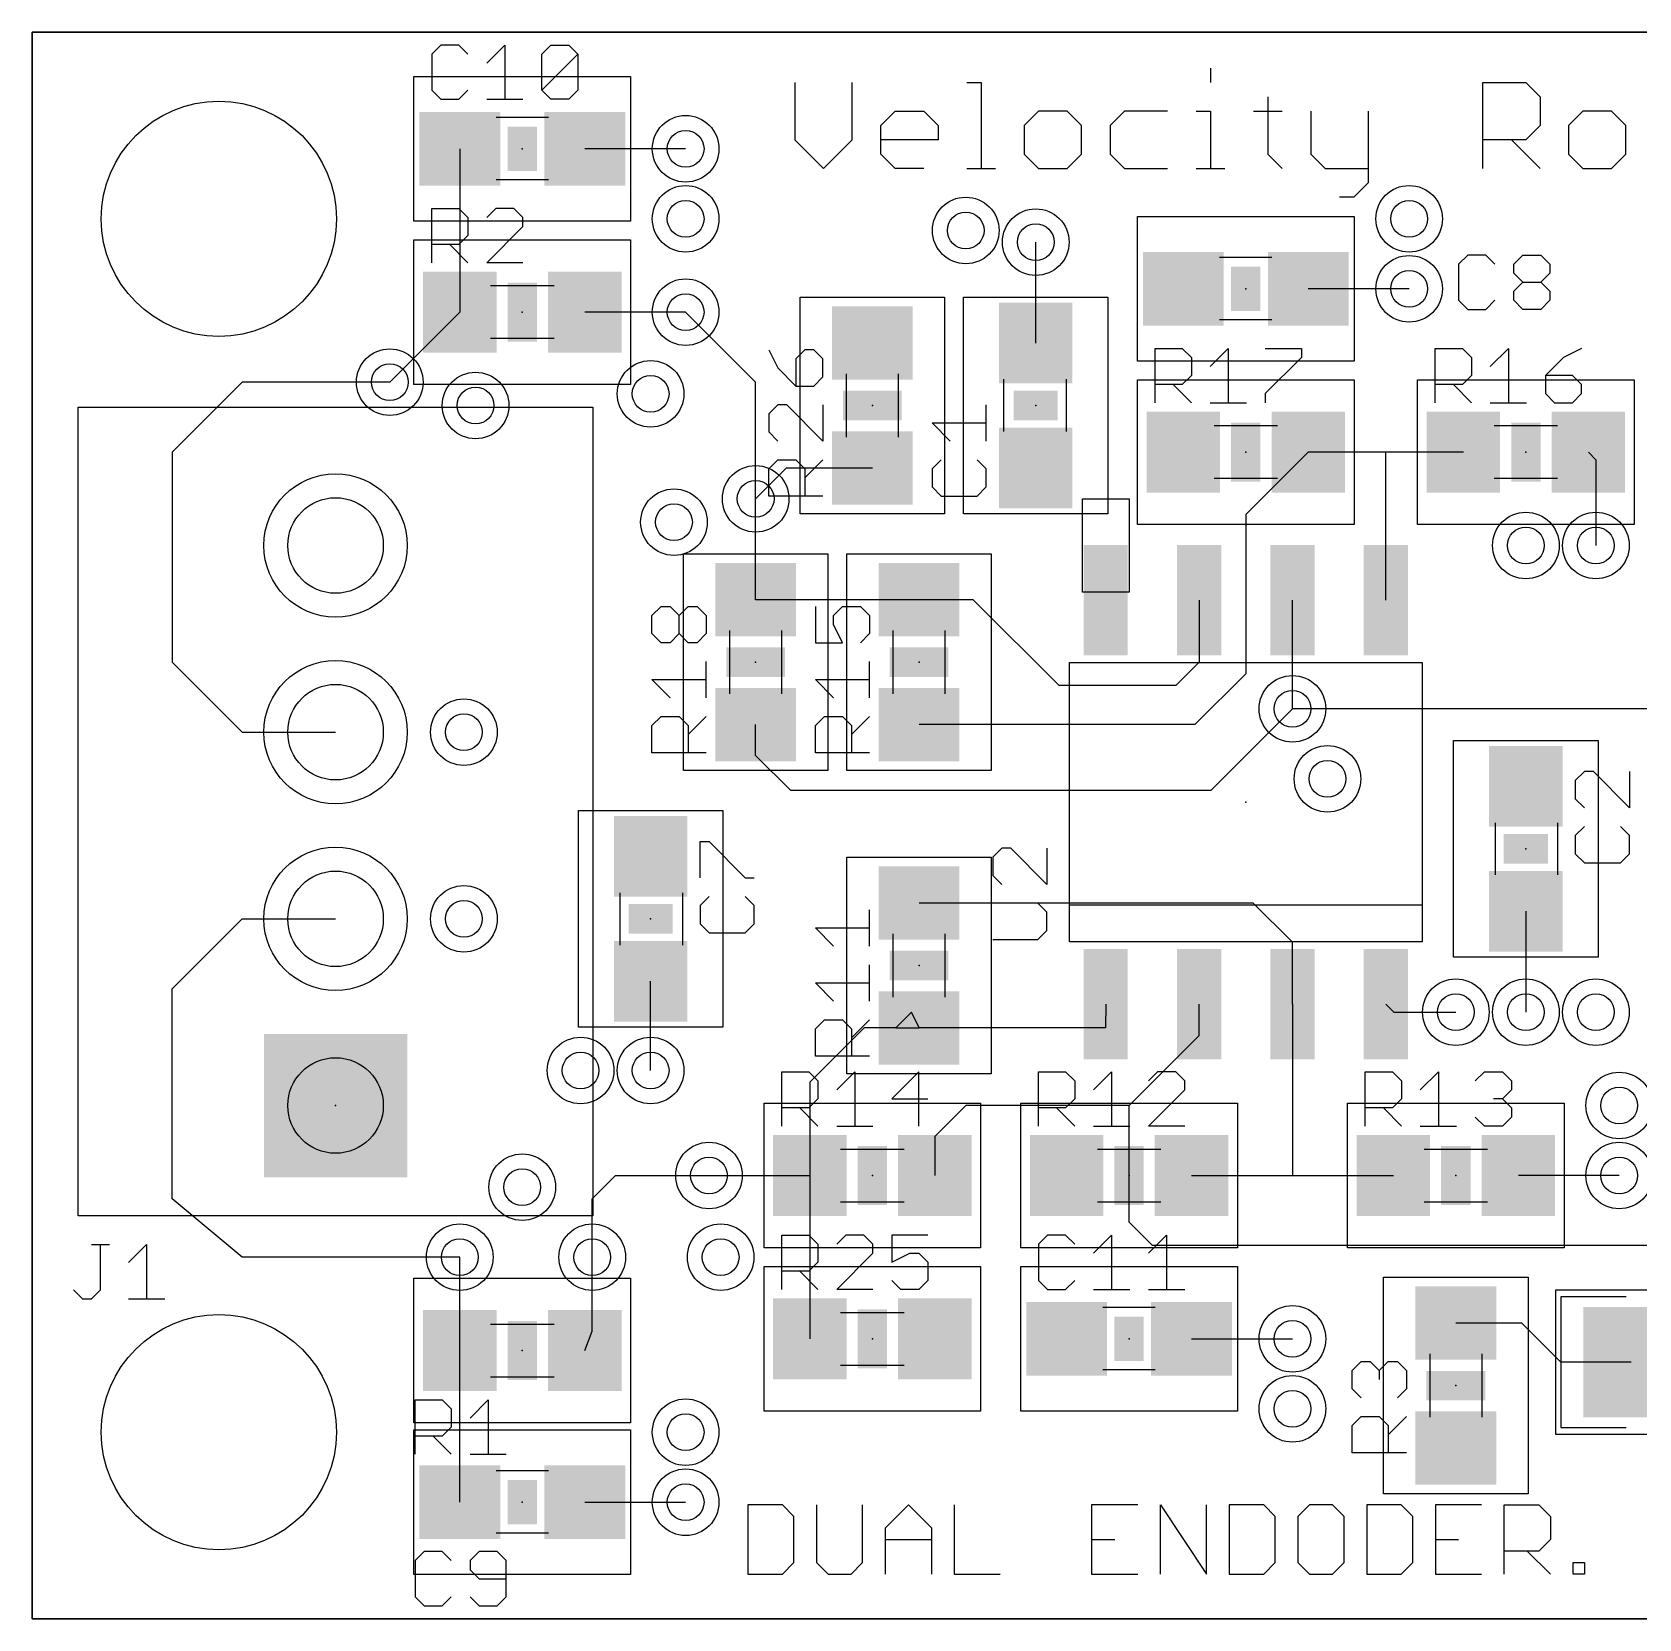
# Model space of a CAD drawing. Extents: x 0 to 1.31, y 0 to 0.85.
# Drawn here: x 0 to 0.861, y 0 to 0.85 of the extents above; entities that cross this region are included whole.
import ezdxf

# ---------------------------------------------------------------- set-up
doc = ezdxf.new("R2010")
doc.units = 0
for name, color, linetype in [('1', 22, 'CONTINUOUS'), ('16', 175, 'CONTINUOUS'), ('17', 82, 'CONTINUOUS'), ('18', 82, 'CONTINUOUS'), ('20', 7, 'CONTINUOUS'), ('21', 253, 'CONTINUOUS'), ('23', 7, 'CONTINUOUS'), ('25', 253, 'CONTINUOUS'), ('31', 253, 'CONTINUOUS'), ('35', 253, 'CONTINUOUS'), ('39', 22, 'CONTINUOUS'), ('44', 253, 'CONTINUOUS'), ('51', 253, 'CONTINUOUS')]:
    doc.layers.add(name, color=color, linetype=linetype)

# ---------------------------------------------------------------- blocks, each defined once
blk = doc.blocks.new('RECT')
blk.add_solid([(-0.5, -0.5), (0.5, -0.5), (-0.5, 0.5), (0.5, 0.5)])
blk = doc.blocks.new('SQUAREP')
blk.add_solid([(-0.5, -0.5), (0.5, -0.5), (-0.5, 0.5), (0.5, 0.5)])
blk = doc.blocks.new('ROUNDP')
blk.add_circle((0, 0), 0.5)
blk = doc.blocks.new('ROUNDV')
blk.add_circle((0, 0), 0.5)

msp = doc.modelspace()

# ---------------------------------------------------------------- linework, layer by layer
at = {"layer": '1'}
for p, q in [((0, 0.85), (1.3125, 0.85)), ((0, 0), (0, 0.85)), ((0.229035, 0.7875), (0.229035, 0.7)), ((0.35, 0.7875), (0.295965, 0.7875)), ((0.5375, 0.683465), (0.5375, 0.7375)), ((0.7375, 0.7125), (0.683465, 0.7125)), ((0.229035, 0.7), (0.191535, 0.6625)), ((0.35, 0.7), (0.295965, 0.7)), ((0.683465, 0.625), (0.65, 0.591535)), ((0.725, 0.625), (0.683465, 0.625)), ((0.766535, 0.625), (0.725, 0.625)), ((0.725, 0.545768), (0.725, 0.625)), ((0.833465, 0.625), (0.8375, 0.620965)), ((0.8375, 0.620965), (0.8375, 0.575)), ((0.3875, 0.6), (0.404035, 0.616535)), ((0.404035, 0.616535), (0.45, 0.616535)), ((0.3875, 0.545965), (0.3875, 0.6)), ((0.5625, 0.575), (0.5625, 0.6)), ((0.5625, 0.6), (0.5875, 0.6)), ((0.5875, 0.6), (0.5875, 0.55)), ((0.65, 0.591535), (0.65, 0.50625)), ((0.5625, 0.55), (0.5625, 0.575)), ((0.475, 0.545965), (0.3875, 0.545965)), ((0.504035, 0.545965), (0.475, 0.545965)), ((0.55, 0.5), (0.504035, 0.545965)), ((0.5875, 0.55), (0.5625, 0.55)), ((0.625, 0.545768), (0.625, 0.5125)), ((0.675, 0.4875), (0.675, 0.545768)), ((0.625, 0.5125), (0.6125, 0.5)), ((0.6125, 0.5), (0.55, 0.5)), ((0.65, 0.50625), (0.622785, 0.479035)), ((0.675, 0.4875), (0.63125, 0.44375)), ((0.3875, 0.4625), (0.3875, 0.479035)), ((0.622785, 0.479035), (0.475, 0.479035)), ((0.40625, 0.44375), (0.3875, 0.4625)), ((0.63125, 0.44375), (0.40625, 0.44375)), ((0.654035, 0.383465), (0.475, 0.383465)), ((0.675, 0.3625), (0.654035, 0.383465)), ((0.8, 0.379035), (0.8, 0.325)), ((0.675, 0.329232), (0.675, 0.3625)), ((0.33125, 0.29375), (0.33125, 0.341535)), ((0.575, 0.329232), (0.574803, 0.316535)), ((0.625, 0.3125), (0.625, 0.329232)), ((0.675, 0.329232), (0.675, 0.2375)), ((0.725, 0.329232), (0.729232, 0.325)), ((0.470965, 0.325), (0.4625, 0.316535)), ((0.475, 0.316535), (0.470965, 0.325)), ((0.729232, 0.325), (0.7625, 0.325)), ((0.416535, 0.2875), (0.445571, 0.316535)), ((0.4625, 0.316535), (0.445571, 0.316535)), ((0.4625, 0.316535), (0.475, 0.316535)), ((0.574803, 0.316535), (0.475, 0.316535)), ((0.5875, 0.275), (0.625, 0.3125)), ((0.416535, 0.2875), (0.416535, 0.2375)), ((0.5, 0.275), (0.483465, 0.258465)), ((0.5875, 0.275), (0.5, 0.275)), ((0.5875, 0.2125), (0.5875, 0.275)), ((0.483465, 0.258465), (0.483465, 0.2375)), ((0.3625, 0.2375), (0.416535, 0.2375)), ((0.416535, 0.2375), (0.416535, 0.15)), ((0.620965, 0.2375), (0.675, 0.2375)), ((0.675, 0.2375), (0.729035, 0.2375)), ((0.85, 0.2375), (0.795965, 0.2375)), ((0.6, 0.2), (0.5875, 0.2125)), ((1.004035, 0.2), (0.6, 0.2)), ((0.229035, 0.14375), (0.229035, 0.19375)), ((0.3, 0.154035), (0.3, 0.19375)), ((0.797785, 0.158465), (0.7625, 0.158465)), ((0.81875, 0.1375), (0.797785, 0.158465)), ((0.295965, 0.14375), (0.3, 0.154035)), ((0.620965, 0.15), (0.675, 0.15)), ((0.229035, 0.0625), (0.229035, 0.14375)), ((0.856348, 0.1375), (0.81875, 0.1375)), ((0.295965, 0.0625), (0.35, 0.0625)), ((1.3125, 0), (0, 0))]:
    msp.add_line(p, q, dxfattribs=at)
at = {"layer": '16'}
for p, q in [((0, 0), (0, 0.85)), ((0, 0.85), (1.3125, 0.85)), ((0.3875, 0.6625), (0.35, 0.7)), ((0.1125, 0.6625), (0.075, 0.625)), ((0.191535, 0.6625), (0.1125, 0.6625)), ((0.3875, 0.6), (0.3875, 0.6625)), ((0.075, 0.625), (0.075, 0.5125)), ((0.075, 0.5125), (0.1125, 0.475)), ((0.879035, 0.4875), (0.675, 0.4875)), ((0.1125, 0.475), (0.1625, 0.475)), ((0.075, 0.3375), (0.1125, 0.375)), ((0.1125, 0.375), (0.1625, 0.375)), ((0.075, 0.225), (0.075, 0.3375)), ((0.3, 0.225), (0.3125, 0.2375)), ((0.3125, 0.2375), (0.3625, 0.2375)), ((0.1125, 0.19375), (0.075, 0.225)), ((0.3, 0.19375), (0.3, 0.225)), ((0.229035, 0.19375), (0.1125, 0.19375)), ((1.3125, 0), (0, 0))]:
    msp.add_line(p, q, dxfattribs=at)
at = {"layer": '20'}
for p, q in [((1.3125, 0.85), (0, 0.85)), ((0, 0.85), (0, 0)), ((0, 0), (1.3125, 0))]:
    msp.add_line(p, q, dxfattribs=at)
for centre in [(0.1, 0.75), (0.1, 0.1)]:
    msp.add_circle(centre, 0.062992, dxfattribs=at)
at = {"layer": '21'}
for p, q in [((0.631086, 0.830712), (0.631086, 0.823039)), ((0.408563, 0.823039), (0.408563, 0.792346)), ((0.439256, 0.792346), (0.439256, 0.823039)), ((0.500642, 0.823039), (0.508315, 0.823039)), ((0.508315, 0.823039), (0.508315, 0.777)), ((0.776877, 0.777), (0.776877, 0.823039)), ((0.776877, 0.823039), (0.799897, 0.823039)), ((0.799897, 0.823039), (0.80757, 0.815366)), ((0.661779, 0.815366), (0.661779, 0.784673)), ((0.80757, 0.815366), (0.80757, 0.80002)), ((0.454603, 0.80002), (0.462276, 0.807693)), ((0.462276, 0.807693), (0.477622, 0.807693)), ((0.477622, 0.807693), (0.485295, 0.80002)), ((0.539008, 0.807693), (0.531335, 0.80002)), ((0.554354, 0.807693), (0.539008, 0.807693)), ((0.562027, 0.80002), (0.554354, 0.807693)), ((0.585047, 0.807693), (0.577374, 0.80002)), ((0.608067, 0.807693), (0.585047, 0.807693)), ((0.623413, 0.807693), (0.631086, 0.807693)), ((0.631086, 0.807693), (0.631086, 0.777)), ((0.654106, 0.807693), (0.669452, 0.807693)), ((0.684799, 0.807693), (0.684799, 0.784673)), ((0.715492, 0.807693), (0.715492, 0.769327)), ((0.83059, 0.807693), (0.822916, 0.80002)), ((0.845936, 0.807693), (0.83059, 0.807693)), ((0.853609, 0.80002), (0.845936, 0.807693)), ((0.408563, 0.792346), (0.42391, 0.777)), ((0.42391, 0.777), (0.439256, 0.792346)), ((0.454603, 0.784673), (0.454603, 0.80002)), ((0.485295, 0.792346), (0.454603, 0.792346)), ((0.485295, 0.80002), (0.485295, 0.792346)), ((0.531335, 0.80002), (0.531335, 0.784673)), ((0.562027, 0.784673), (0.562027, 0.80002)), ((0.577374, 0.80002), (0.577374, 0.784673)), ((0.799897, 0.792346), (0.776877, 0.792346)), ((0.792224, 0.792346), (0.80757, 0.777)), ((0.80757, 0.80002), (0.799897, 0.792346)), ((0.822916, 0.80002), (0.822916, 0.784673)), ((0.853609, 0.784673), (0.853609, 0.80002)), ((0.462276, 0.777), (0.454603, 0.784673)), ((0.531335, 0.784673), (0.539008, 0.777)), ((0.554354, 0.777), (0.562027, 0.784673)), ((0.577374, 0.784673), (0.585047, 0.777)), ((0.661779, 0.784673), (0.669452, 0.777)), ((0.684799, 0.784673), (0.692472, 0.777)), ((0.822916, 0.784673), (0.83059, 0.777)), ((0.845936, 0.777), (0.853609, 0.784673)), ((0.477622, 0.777), (0.462276, 0.777)), ((0.500642, 0.777), (0.515988, 0.777)), ((0.539008, 0.777), (0.554354, 0.777)), ((0.585047, 0.777), (0.608067, 0.777)), ((0.623413, 0.777), (0.638759, 0.777)), ((0.692472, 0.777), (0.715492, 0.777)), ((0.83059, 0.777), (0.845936, 0.777)), ((0.715492, 0.769327), (0.707818, 0.761654)), ((0.707818, 0.761654), (0.700145, 0.761654)), ((0.024705, 0.215945), (0.024705, 0.649016)), ((0.024705, 0.649016), (0.300295, 0.649016)), ((0.300295, 0.649016), (0.300295, 0.215945)), ((0.555512, 0.382382), (0.555512, 0.512303)), ((0.744488, 0.512303), (0.744488, 0.382382)), ((0.555512, 0.362697), (0.555512, 0.382382)), ((0.744488, 0.382382), (0.555512, 0.382382)), ((0.744488, 0.382382), (0.744488, 0.362697)), ((0.300295, 0.215945), (0.024705, 0.215945)), ((0.85375, 0.1725), (0.81875, 0.1725)), ((0.81875, 0.1725), (0.81875, 0.1025)), ((0.81875, 0.1025), (0.85375, 0.1025)), ((0.383286, 0.061032), (0.383286, 0.024)), ((0.401802, 0.061032), (0.383286, 0.061032)), ((0.407974, 0.05486), (0.401802, 0.061032)), ((0.420118, 0.061032), (0.420118, 0.030172)), ((0.444805, 0.030172), (0.444805, 0.061032)), ((0.456949, 0.048688), (0.469293, 0.061032)), ((0.469293, 0.061032), (0.481637, 0.048688)), ((0.493781, 0.061032), (0.493781, 0.024)), ((0.592131, 0.061032), (0.567443, 0.061032)), ((0.567443, 0.061032), (0.567443, 0.024)), ((0.604275, 0.024), (0.604275, 0.061032)), ((0.604275, 0.061032), (0.628963, 0.024)), ((0.628963, 0.024), (0.628963, 0.061032)), ((0.641106, 0.061032), (0.641106, 0.024)), ((0.659622, 0.061032), (0.641106, 0.061032)), ((0.665794, 0.05486), (0.659622, 0.061032)), ((0.68411, 0.061032), (0.677938, 0.05486)), ((0.696453, 0.061032), (0.68411, 0.061032)), ((0.702625, 0.05486), (0.696453, 0.061032)), ((0.714769, 0.061032), (0.714769, 0.024)), ((0.733285, 0.061032), (0.714769, 0.061032)), ((0.739457, 0.05486), (0.733285, 0.061032)), ((0.776288, 0.061032), (0.751601, 0.061032)), ((0.751601, 0.061032), (0.751601, 0.024)), ((0.788432, 0.024), (0.788432, 0.061032)), ((0.788432, 0.061032), (0.806948, 0.061032)), ((0.806948, 0.061032), (0.81312, 0.05486)), ((0.407974, 0.030172), (0.407974, 0.05486)), ((0.665794, 0.030172), (0.665794, 0.05486)), ((0.677938, 0.05486), (0.677938, 0.030172)), ((0.702625, 0.030172), (0.702625, 0.05486)), ((0.739457, 0.030172), (0.739457, 0.05486)), ((0.81312, 0.05486), (0.81312, 0.042516)), ((0.456949, 0.024), (0.456949, 0.048688)), ((0.481637, 0.048688), (0.481637, 0.024)), ((0.456949, 0.042516), (0.481637, 0.042516)), ((0.567443, 0.042516), (0.579787, 0.042516)), ((0.751601, 0.042516), (0.763945, 0.042516)), ((0.806948, 0.036344), (0.788432, 0.036344)), ((0.800776, 0.036344), (0.81312, 0.024)), ((0.81312, 0.042516), (0.806948, 0.036344)), ((0.401802, 0.024), (0.407974, 0.030172)), ((0.420118, 0.030172), (0.426289, 0.024)), ((0.438633, 0.024), (0.444805, 0.030172)), ((0.659622, 0.024), (0.665794, 0.030172)), ((0.677938, 0.030172), (0.68411, 0.024)), ((0.696453, 0.024), (0.702625, 0.030172)), ((0.733285, 0.024), (0.739457, 0.030172)), ((0.825264, 0.024), (0.825264, 0.030172)), ((0.825264, 0.030172), (0.831435, 0.030172)), ((0.831435, 0.030172), (0.831435, 0.024)), ((0.383286, 0.024), (0.401802, 0.024)), ((0.426289, 0.024), (0.438633, 0.024)), ((0.493781, 0.024), (0.518468, 0.024)), ((0.567443, 0.024), (0.592131, 0.024)), ((0.641106, 0.024), (0.659622, 0.024)), ((0.68411, 0.024), (0.696453, 0.024)), ((0.714769, 0.024), (0.733285, 0.024)), ((0.751601, 0.024), (0.776288, 0.024)), ((0.831435, 0.024), (0.825264, 0.024))]:
    msp.add_line(p, q, dxfattribs=at)
at = {"layer": '23'}
for p in [(0.2625, 0.7875), (0.65, 0.7125), (0.2625, 0.7), (0.45, 0.65), (0.5375, 0.65), (0.65, 0.625), (0.8, 0.625), (0.3875, 0.5125), (0.475, 0.5125), (0.65, 0.4375), (0.8, 0.4125), (0.33125, 0.375), (0.475, 0.35), (0.1625, 0.275), (0.45, 0.2375), (0.5875, 0.2375), (0.7625, 0.2375), (0.45, 0.15), (0.5875, 0.15), (0.2625, 0.14375), (0.7625, 0.125), (0.2625, 0.0625)]:
    msp.add_point(p, dxfattribs=at)
at = {"layer": '25'}
for p, q in [((0.218837, 0.843025), (0.214, 0.838187)), ((0.214, 0.838187), (0.214, 0.818837)), ((0.228512, 0.843025), (0.218837, 0.843025)), ((0.23335, 0.838187), (0.228512, 0.843025)), ((0.243465, 0.83335), (0.25314, 0.843025)), ((0.25314, 0.843025), (0.25314, 0.814)), ((0.27293, 0.838187), (0.277768, 0.843025)), ((0.27293, 0.818837), (0.27293, 0.838187)), ((0.27293, 0.818837), (0.29228, 0.838187)), ((0.277768, 0.843025), (0.287443, 0.843025)), ((0.287443, 0.843025), (0.29228, 0.838187)), ((0.29228, 0.838187), (0.29228, 0.818837)), ((0.214, 0.818837), (0.218837, 0.814)), ((0.228512, 0.814), (0.23335, 0.818837)), ((0.277768, 0.814), (0.27293, 0.818837)), ((0.29228, 0.818837), (0.287443, 0.814)), ((0.218837, 0.814), (0.228512, 0.814)), ((0.243465, 0.814), (0.262815, 0.814)), ((0.287443, 0.814), (0.277768, 0.814)), ((0.214, 0.7265), (0.214, 0.755525)), ((0.214, 0.755525), (0.228512, 0.755525)), ((0.228512, 0.755525), (0.23335, 0.750687)), ((0.23335, 0.750687), (0.23335, 0.741012)), ((0.248303, 0.755525), (0.243465, 0.750687)), ((0.257977, 0.755525), (0.248303, 0.755525)), ((0.262815, 0.750687), (0.257977, 0.755525)), ((0.262815, 0.74585), (0.262815, 0.750687)), ((0.23335, 0.741012), (0.228512, 0.736175)), ((0.243465, 0.7265), (0.262815, 0.74585)), ((0.228512, 0.736175), (0.214, 0.736175)), ((0.223675, 0.736175), (0.23335, 0.7265)), ((0.262815, 0.7265), (0.243465, 0.7265)), ((0.768837, 0.730525), (0.764, 0.725687)), ((0.764, 0.725687), (0.764, 0.706337)), ((0.778512, 0.730525), (0.768837, 0.730525)), ((0.78335, 0.725687), (0.778512, 0.730525)), ((0.793465, 0.725687), (0.798303, 0.730525)), ((0.793465, 0.72085), (0.793465, 0.725687)), ((0.798303, 0.730525), (0.807977, 0.730525)), ((0.807977, 0.730525), (0.812815, 0.725687)), ((0.812815, 0.725687), (0.812815, 0.72085)), ((0.798303, 0.716012), (0.793465, 0.72085)), ((0.793465, 0.711175), (0.798303, 0.716012)), ((0.798303, 0.716012), (0.807977, 0.716012)), ((0.812815, 0.72085), (0.807977, 0.716012)), ((0.807977, 0.716012), (0.812815, 0.711175)), ((0.764, 0.706337), (0.768837, 0.7015)), ((0.778512, 0.7015), (0.78335, 0.706337)), ((0.793465, 0.706337), (0.793465, 0.711175)), ((0.798303, 0.7015), (0.793465, 0.706337)), ((0.812815, 0.706337), (0.807977, 0.7015)), ((0.812815, 0.711175), (0.812815, 0.706337)), ((0.768837, 0.7015), (0.778512, 0.7015)), ((0.807977, 0.7015), (0.798303, 0.7015)), ((0.6015, 0.6515), (0.6015, 0.680525)), ((0.6015, 0.680525), (0.616012, 0.680525)), ((0.616012, 0.680525), (0.62085, 0.675687)), ((0.630965, 0.67085), (0.64064, 0.680525)), ((0.64064, 0.680525), (0.64064, 0.6515)), ((0.66043, 0.680525), (0.67978, 0.680525)), ((0.67978, 0.680525), (0.67978, 0.675687)), ((0.7515, 0.6515), (0.7515, 0.680525)), ((0.7515, 0.680525), (0.766012, 0.680525)), ((0.766012, 0.680525), (0.77085, 0.675687)), ((0.780965, 0.67085), (0.79064, 0.680525)), ((0.79064, 0.680525), (0.79064, 0.6515)), ((0.82978, 0.680525), (0.820105, 0.675687)), ((0.394475, 0.67978), (0.399313, 0.670105)), ((0.413825, 0.67978), (0.408988, 0.674943)), ((0.408988, 0.674943), (0.408988, 0.66043)), ((0.418663, 0.67978), (0.413825, 0.67978)), ((0.4235, 0.674943), (0.418663, 0.67978)), ((0.4235, 0.665268), (0.4235, 0.674943)), ((0.62085, 0.675687), (0.62085, 0.666012)), ((0.67978, 0.675687), (0.66043, 0.656337)), ((0.77085, 0.675687), (0.77085, 0.666012)), ((0.820105, 0.675687), (0.81043, 0.666012)), ((0.399313, 0.670105), (0.408988, 0.66043)), ((0.418663, 0.66043), (0.4235, 0.665268)), ((0.62085, 0.666012), (0.616012, 0.661175)), ((0.77085, 0.666012), (0.766012, 0.661175)), ((0.81043, 0.666012), (0.81043, 0.656337)), ((0.824943, 0.666012), (0.81043, 0.666012)), ((0.82978, 0.661175), (0.824943, 0.666012)), ((0.408988, 0.66043), (0.418663, 0.66043)), ((0.616012, 0.661175), (0.6015, 0.661175)), ((0.611175, 0.661175), (0.62085, 0.6515)), ((0.66043, 0.656337), (0.66043, 0.6515)), ((0.766012, 0.661175), (0.7515, 0.661175)), ((0.761175, 0.661175), (0.77085, 0.6515)), ((0.81043, 0.656337), (0.815268, 0.6515)), ((0.824943, 0.6515), (0.82978, 0.656337)), ((0.82978, 0.656337), (0.82978, 0.661175)), ((0.399313, 0.650315), (0.394475, 0.645477)), ((0.394475, 0.645477), (0.394475, 0.635803)), ((0.40415, 0.650315), (0.399313, 0.650315)), ((0.4235, 0.630965), (0.40415, 0.650315)), ((0.4235, 0.650315), (0.4235, 0.630965)), ((0.511, 0.630965), (0.511, 0.650315)), ((0.630965, 0.6515), (0.650315, 0.6515)), ((0.780965, 0.6515), (0.800315, 0.6515)), ((0.815268, 0.6515), (0.824943, 0.6515)), ((0.49165, 0.630965), (0.481975, 0.64064)), ((0.481975, 0.64064), (0.511, 0.64064)), ((0.394475, 0.635803), (0.399313, 0.630965)), ((0.394475, 0.616012), (0.399313, 0.62085)), ((0.399313, 0.62085), (0.408988, 0.62085)), ((0.408988, 0.62085), (0.413825, 0.616012)), ((0.413825, 0.611175), (0.4235, 0.62085)), ((0.486813, 0.62085), (0.481975, 0.616012)), ((0.511, 0.616012), (0.506163, 0.62085)), ((0.394475, 0.6015), (0.394475, 0.616012)), ((0.413825, 0.616012), (0.413825, 0.6015)), ((0.481975, 0.616012), (0.481975, 0.606337)), ((0.511, 0.606337), (0.511, 0.616012)), ((0.481975, 0.606337), (0.486813, 0.6015)), ((0.506163, 0.6015), (0.511, 0.606337)), ((0.4235, 0.6015), (0.394475, 0.6015)), ((0.486813, 0.6015), (0.506163, 0.6015)), ((0.331975, 0.537443), (0.336813, 0.54228)), ((0.336813, 0.54228), (0.34165, 0.54228)), ((0.34165, 0.54228), (0.346488, 0.537443)), ((0.346488, 0.537443), (0.351325, 0.54228)), ((0.351325, 0.54228), (0.356163, 0.54228)), ((0.356163, 0.54228), (0.361, 0.537443)), ((0.419475, 0.54228), (0.419475, 0.52293)), ((0.42915, 0.537443), (0.433988, 0.54228)), ((0.433988, 0.54228), (0.443663, 0.54228)), ((0.443663, 0.54228), (0.4485, 0.537443)), ((0.331975, 0.527768), (0.331975, 0.537443)), ((0.346488, 0.527768), (0.346488, 0.537443)), ((0.361, 0.537443), (0.361, 0.527768)), ((0.42915, 0.532605), (0.42915, 0.537443)), ((0.4485, 0.537443), (0.4485, 0.527768)), ((0.336813, 0.52293), (0.331975, 0.527768)), ((0.346488, 0.527768), (0.34165, 0.52293)), ((0.351325, 0.52293), (0.346488, 0.527768)), ((0.361, 0.527768), (0.356163, 0.52293)), ((0.433988, 0.52293), (0.42915, 0.532605)), ((0.4485, 0.527768), (0.443663, 0.52293)), ((0.34165, 0.52293), (0.336813, 0.52293)), ((0.356163, 0.52293), (0.351325, 0.52293)), ((0.419475, 0.52293), (0.433988, 0.52293)), ((0.361, 0.493465), (0.361, 0.512815)), ((0.4485, 0.493465), (0.4485, 0.512815)), ((0.34165, 0.493465), (0.331975, 0.50314)), ((0.331975, 0.50314), (0.361, 0.50314)), ((0.42915, 0.493465), (0.419475, 0.50314)), ((0.419475, 0.50314), (0.4485, 0.50314)), ((0.331975, 0.478512), (0.336813, 0.48335)), ((0.336813, 0.48335), (0.346488, 0.48335)), ((0.346488, 0.48335), (0.351325, 0.478512)), ((0.351325, 0.473675), (0.361, 0.48335)), ((0.419475, 0.478512), (0.424313, 0.48335)), ((0.424313, 0.48335), (0.433988, 0.48335)), ((0.433988, 0.48335), (0.438825, 0.478512)), ((0.438825, 0.473675), (0.4485, 0.48335)), ((0.331975, 0.464), (0.331975, 0.478512)), ((0.351325, 0.478512), (0.351325, 0.464)), ((0.419475, 0.464), (0.419475, 0.478512)), ((0.438825, 0.478512), (0.438825, 0.464)), ((0.361, 0.464), (0.331975, 0.464)), ((0.4485, 0.464), (0.419475, 0.464)), ((0.831313, 0.453885), (0.826475, 0.449047)), ((0.826475, 0.449047), (0.826475, 0.439372)), ((0.83615, 0.453885), (0.831313, 0.453885)), ((0.8555, 0.434535), (0.83615, 0.453885)), ((0.8555, 0.453885), (0.8555, 0.434535)), ((0.826475, 0.439372), (0.831313, 0.434535)), ((0.831313, 0.424419), (0.826475, 0.419582)), ((0.8555, 0.419582), (0.850663, 0.424419)), ((0.357725, 0.397035), (0.357725, 0.416385)), ((0.357725, 0.416385), (0.362563, 0.416385)), ((0.362563, 0.416385), (0.381913, 0.397035)), ((0.826475, 0.419582), (0.826475, 0.409907)), ((0.8555, 0.409907), (0.8555, 0.419582)), ((0.519313, 0.412815), (0.514475, 0.407977)), ((0.514475, 0.407977), (0.514475, 0.398303)), ((0.52415, 0.412815), (0.519313, 0.412815)), ((0.5435, 0.393465), (0.52415, 0.412815)), ((0.5435, 0.412815), (0.5435, 0.393465)), ((0.826475, 0.409907), (0.831313, 0.40507)), ((0.831313, 0.40507), (0.850663, 0.40507)), ((0.850663, 0.40507), (0.8555, 0.409907)), ((0.381913, 0.397035), (0.38675, 0.397035)), ((0.514475, 0.398303), (0.519313, 0.393465)), ((0.362563, 0.386919), (0.357725, 0.382082)), ((0.357725, 0.382082), (0.357725, 0.372407)), ((0.38675, 0.382082), (0.381913, 0.386919)), ((0.38675, 0.372407), (0.38675, 0.382082)), ((0.4485, 0.36043), (0.4485, 0.37978)), ((0.538663, 0.38335), (0.514475, 0.38335)), ((0.5435, 0.378512), (0.538663, 0.38335)), ((0.357725, 0.372407), (0.362563, 0.36757)), ((0.381913, 0.36757), (0.38675, 0.372407)), ((0.42915, 0.36043), (0.419475, 0.370105)), ((0.419475, 0.370105), (0.4485, 0.370105)), ((0.5435, 0.368837), (0.5435, 0.378512)), ((0.362563, 0.36757), (0.381913, 0.36757)), ((0.514475, 0.364), (0.538663, 0.364)), ((0.538663, 0.364), (0.5435, 0.368837)), ((0.4485, 0.330965), (0.4485, 0.350315)), ((0.42915, 0.330965), (0.419475, 0.34064)), ((0.419475, 0.34064), (0.4485, 0.34064)), ((0.419475, 0.316012), (0.424313, 0.32085)), ((0.424313, 0.32085), (0.433988, 0.32085)), ((0.433988, 0.32085), (0.438825, 0.316012)), ((0.438825, 0.311175), (0.4485, 0.32085)), ((0.419475, 0.3015), (0.419475, 0.316012)), ((0.438825, 0.316012), (0.438825, 0.3015)), ((0.4485, 0.3015), (0.419475, 0.3015)), ((0.4015, 0.264), (0.4015, 0.293025)), ((0.4015, 0.293025), (0.416012, 0.293025)), ((0.416012, 0.293025), (0.42085, 0.288187)), ((0.430965, 0.28335), (0.44064, 0.293025)), ((0.44064, 0.293025), (0.44064, 0.264)), ((0.474943, 0.293025), (0.46043, 0.278512)), ((0.474943, 0.264), (0.474943, 0.293025)), ((0.539, 0.264), (0.539, 0.293025)), ((0.539, 0.293025), (0.553512, 0.293025)), ((0.553512, 0.293025), (0.55835, 0.288187)), ((0.568465, 0.28335), (0.57814, 0.293025)), ((0.57814, 0.293025), (0.57814, 0.264)), ((0.602768, 0.293025), (0.59793, 0.288187)), ((0.612443, 0.293025), (0.602768, 0.293025)), ((0.61728, 0.288187), (0.612443, 0.293025)), ((0.714, 0.264), (0.714, 0.293025)), ((0.714, 0.293025), (0.728512, 0.293025)), ((0.728512, 0.293025), (0.73335, 0.288187)), ((0.743465, 0.28335), (0.75314, 0.293025)), ((0.75314, 0.293025), (0.75314, 0.264)), ((0.77293, 0.288187), (0.777768, 0.293025)), ((0.777768, 0.293025), (0.787443, 0.293025)), ((0.787443, 0.293025), (0.79228, 0.288187)), ((0.42085, 0.288187), (0.42085, 0.278512)), ((0.55835, 0.288187), (0.55835, 0.278512)), ((0.61728, 0.28335), (0.61728, 0.288187)), ((0.73335, 0.288187), (0.73335, 0.278512)), ((0.79228, 0.288187), (0.79228, 0.28335)), ((0.42085, 0.278512), (0.416012, 0.273675)), ((0.46043, 0.278512), (0.47978, 0.278512)), ((0.55835, 0.278512), (0.553512, 0.273675)), ((0.59793, 0.264), (0.61728, 0.28335)), ((0.73335, 0.278512), (0.728512, 0.273675)), ((0.787443, 0.278512), (0.782605, 0.278512)), ((0.79228, 0.28335), (0.787443, 0.278512)), ((0.787443, 0.278512), (0.79228, 0.273675)), ((0.416012, 0.273675), (0.4015, 0.273675)), ((0.411175, 0.273675), (0.42085, 0.264)), ((0.553512, 0.273675), (0.539, 0.273675)), ((0.548675, 0.273675), (0.55835, 0.264)), ((0.728512, 0.273675), (0.714, 0.273675)), ((0.723675, 0.273675), (0.73335, 0.264)), ((0.777768, 0.264), (0.77293, 0.268837)), ((0.79228, 0.268837), (0.787443, 0.264)), ((0.79228, 0.273675), (0.79228, 0.268837)), ((0.430965, 0.264), (0.450315, 0.264)), ((0.568465, 0.264), (0.587815, 0.264)), ((0.61728, 0.264), (0.59793, 0.264)), ((0.743465, 0.264), (0.762815, 0.264)), ((0.787443, 0.264), (0.777768, 0.264)), ((0.031844, 0.200505), (0.041519, 0.200505)), ((0.036682, 0.176318), (0.036682, 0.200505)), ((0.051634, 0.19083), (0.061309, 0.200505)), ((0.061309, 0.200505), (0.061309, 0.17148)), ((0.4015, 0.1765), (0.4015, 0.205525)), ((0.4015, 0.205525), (0.416012, 0.205525)), ((0.416012, 0.205525), (0.42085, 0.200687)), ((0.42085, 0.200687), (0.42085, 0.191012)), ((0.435803, 0.205525), (0.430965, 0.200687)), ((0.445477, 0.205525), (0.435803, 0.205525)), ((0.450315, 0.200687), (0.445477, 0.205525)), ((0.450315, 0.19585), (0.450315, 0.200687)), ((0.47978, 0.205525), (0.46043, 0.205525)), ((0.46043, 0.205525), (0.46043, 0.191012)), ((0.543837, 0.205525), (0.539, 0.200687)), ((0.539, 0.200687), (0.539, 0.181337)), ((0.553512, 0.205525), (0.543837, 0.205525)), ((0.55835, 0.200687), (0.553512, 0.205525)), ((0.568465, 0.19585), (0.57814, 0.205525)), ((0.57814, 0.205525), (0.57814, 0.1765)), ((0.59793, 0.19585), (0.607605, 0.205525)), ((0.607605, 0.205525), (0.607605, 0.1765)), ((0.42085, 0.191012), (0.416012, 0.186175)), ((0.430965, 0.1765), (0.450315, 0.19585)), ((0.46043, 0.191012), (0.470105, 0.19585)), ((0.470105, 0.19585), (0.474943, 0.19585)), ((0.474943, 0.19585), (0.47978, 0.191012)), ((0.47978, 0.191012), (0.47978, 0.181337)), ((0.416012, 0.186175), (0.4015, 0.186175)), ((0.411175, 0.186175), (0.42085, 0.1765)), ((0.465268, 0.1765), (0.46043, 0.181337)), ((0.47978, 0.181337), (0.474943, 0.1765)), ((0.539, 0.181337), (0.543837, 0.1765)), ((0.553512, 0.1765), (0.55835, 0.181337)), ((0.022169, 0.176318), (0.027007, 0.17148)), ((0.031844, 0.17148), (0.036682, 0.176318)), ((0.450315, 0.1765), (0.430965, 0.1765)), ((0.474943, 0.1765), (0.465268, 0.1765)), ((0.543837, 0.1765), (0.553512, 0.1765)), ((0.568465, 0.1765), (0.587815, 0.1765)), ((0.59793, 0.1765), (0.61728, 0.1765)), ((0.027007, 0.17148), (0.031844, 0.17148)), ((0.051634, 0.17148), (0.070984, 0.17148)), ((0.706975, 0.132977), (0.711813, 0.137815)), ((0.711813, 0.137815), (0.71665, 0.137815)), ((0.71665, 0.137815), (0.721488, 0.132977)), ((0.721488, 0.132977), (0.726325, 0.137815)), ((0.726325, 0.137815), (0.731163, 0.137815)), ((0.731163, 0.137815), (0.736, 0.132977)), ((0.706975, 0.123303), (0.706975, 0.132977)), ((0.721488, 0.132977), (0.721488, 0.12814)), ((0.736, 0.132977), (0.736, 0.123303)), ((0.711813, 0.118465), (0.706975, 0.123303)), ((0.736, 0.123303), (0.731163, 0.118465)), ((0.20507, 0.08825), (0.20507, 0.117275)), ((0.20507, 0.117275), (0.219582, 0.117275)), ((0.219582, 0.117275), (0.224419, 0.112437)), ((0.224419, 0.112437), (0.224419, 0.102762)), ((0.234535, 0.1076), (0.24421, 0.117275)), ((0.24421, 0.117275), (0.24421, 0.08825)), ((0.706975, 0.103512), (0.711813, 0.10835)), ((0.706975, 0.089), (0.706975, 0.103512)), ((0.711813, 0.10835), (0.721488, 0.10835)), ((0.721488, 0.10835), (0.726325, 0.103512)), ((0.726325, 0.098675), (0.736, 0.10835)), ((0.726325, 0.103512), (0.726325, 0.089)), ((0.219582, 0.097925), (0.20507, 0.097925)), ((0.214744, 0.097925), (0.224419, 0.08825)), ((0.224419, 0.102762), (0.219582, 0.097925)), ((0.234535, 0.08825), (0.253885, 0.08825)), ((0.736, 0.089), (0.706975, 0.089)), ((0.209907, 0.036025), (0.20507, 0.031187)), ((0.219582, 0.036025), (0.209907, 0.036025)), ((0.224419, 0.031187), (0.219582, 0.036025)), ((0.239372, 0.036025), (0.234535, 0.031187)), ((0.249047, 0.036025), (0.239372, 0.036025)), ((0.253885, 0.031187), (0.249047, 0.036025)), ((0.20507, 0.031187), (0.20507, 0.011837)), ((0.234535, 0.031187), (0.234535, 0.02635)), ((0.234535, 0.02635), (0.239372, 0.021512)), ((0.253885, 0.011837), (0.253885, 0.031187)), ((0.239372, 0.021512), (0.253885, 0.021512)), ((0.20507, 0.011837), (0.209907, 0.007)), ((0.219582, 0.007), (0.224419, 0.011837)), ((0.234535, 0.011837), (0.239372, 0.007)), ((0.249047, 0.007), (0.253885, 0.011837)), ((0.209907, 0.007), (0.219582, 0.007)), ((0.239372, 0.007), (0.249047, 0.007))]:
    msp.add_line(p, q, dxfattribs=at)
at = {"layer": '39'}
for p, q in [((0.204508, 0.826201), (0.320492, 0.826201)), ((0.204508, 0.748799), (0.204508, 0.826201)), ((0.320492, 0.826201), (0.320492, 0.748799)), ((0.320492, 0.748799), (0.204508, 0.748799)), ((0.592008, 0.751201), (0.707992, 0.751201)), ((0.592008, 0.673799), (0.592008, 0.751201)), ((0.707992, 0.751201), (0.707992, 0.673799)), ((0.204508, 0.738701), (0.320492, 0.738701)), ((0.204508, 0.661299), (0.204508, 0.738701)), ((0.320492, 0.738701), (0.320492, 0.661299)), ((0.411299, 0.592008), (0.411299, 0.707992)), ((0.411299, 0.707992), (0.488701, 0.707992)), ((0.488701, 0.707992), (0.488701, 0.592008)), ((0.498799, 0.592008), (0.498799, 0.707992)), ((0.498799, 0.707992), (0.576201, 0.707992)), ((0.576201, 0.707992), (0.576201, 0.592008)), ((0.707992, 0.673799), (0.592008, 0.673799)), ((0.592008, 0.663701), (0.707992, 0.663701)), ((0.592008, 0.586299), (0.592008, 0.663701)), ((0.707992, 0.663701), (0.707992, 0.586299)), ((0.742008, 0.663701), (0.857992, 0.663701)), ((0.742008, 0.586299), (0.742008, 0.663701)), ((0.857992, 0.663701), (0.857992, 0.586299)), ((0.320492, 0.661299), (0.204508, 0.661299)), ((0.488701, 0.592008), (0.411299, 0.592008)), ((0.576201, 0.592008), (0.498799, 0.592008)), ((0.707992, 0.586299), (0.592008, 0.586299)), ((0.857992, 0.586299), (0.742008, 0.586299)), ((0.348799, 0.454508), (0.348799, 0.570492)), ((0.348799, 0.570492), (0.426201, 0.570492)), ((0.426201, 0.570492), (0.426201, 0.454508)), ((0.436299, 0.454508), (0.436299, 0.570492)), ((0.436299, 0.570492), (0.513701, 0.570492)), ((0.513701, 0.570492), (0.513701, 0.454508)), ((0.761299, 0.354508), (0.761299, 0.470492)), ((0.761299, 0.470492), (0.838701, 0.470492)), ((0.838701, 0.470492), (0.838701, 0.354508)), ((0.426201, 0.454508), (0.348799, 0.454508)), ((0.513701, 0.454508), (0.436299, 0.454508)), ((0.292549, 0.317008), (0.292549, 0.432992)), ((0.292549, 0.432992), (0.369951, 0.432992)), ((0.369951, 0.432992), (0.369951, 0.317008)), ((0.436299, 0.292008), (0.436299, 0.407992)), ((0.436299, 0.407992), (0.513701, 0.407992)), ((0.513701, 0.407992), (0.513701, 0.292008)), ((0.838701, 0.354508), (0.761299, 0.354508)), ((0.369951, 0.317008), (0.292549, 0.317008)), ((0.513701, 0.292008), (0.436299, 0.292008)), ((0.392008, 0.276201), (0.507992, 0.276201)), ((0.392008, 0.198799), (0.392008, 0.276201)), ((0.507992, 0.276201), (0.507992, 0.198799)), ((0.529508, 0.276201), (0.645492, 0.276201)), ((0.529508, 0.198799), (0.529508, 0.276201)), ((0.645492, 0.276201), (0.645492, 0.198799)), ((0.704508, 0.276201), (0.820492, 0.276201)), ((0.704508, 0.198799), (0.704508, 0.276201)), ((0.820492, 0.276201), (0.820492, 0.198799)), ((0.507992, 0.198799), (0.392008, 0.198799)), ((0.645492, 0.198799), (0.529508, 0.198799)), ((0.820492, 0.198799), (0.704508, 0.198799)), ((0.204508, 0.182451), (0.320492, 0.182451)), ((0.204508, 0.105049), (0.204508, 0.182451)), ((0.320492, 0.182451), (0.320492, 0.105049)), ((0.392008, 0.188701), (0.507992, 0.188701)), ((0.392008, 0.111299), (0.392008, 0.188701)), ((0.507992, 0.188701), (0.507992, 0.111299)), ((0.529508, 0.188701), (0.645492, 0.188701)), ((0.529508, 0.111299), (0.529508, 0.188701)), ((0.645492, 0.188701), (0.645492, 0.111299)), ((0.723799, 0.067008), (0.723799, 0.182992)), ((0.723799, 0.182992), (0.801201, 0.182992)), ((0.801201, 0.182992), (0.801201, 0.067008)), ((0.816073, 0.176201), (0.971427, 0.176201)), ((0.816073, 0.098799), (0.816073, 0.176201)), ((0.320492, 0.105049), (0.204508, 0.105049)), ((0.507992, 0.111299), (0.392008, 0.111299)), ((0.645492, 0.111299), (0.529508, 0.111299)), ((0.204508, 0.101201), (0.320492, 0.101201)), ((0.204508, 0.023799), (0.204508, 0.101201)), ((0.320492, 0.101201), (0.320492, 0.023799)), ((0.971427, 0.098799), (0.816073, 0.098799)), ((0.801201, 0.067008), (0.723799, 0.067008)), ((0.320492, 0.023799), (0.204508, 0.023799))]:
    msp.add_line(p, q, dxfattribs=at)
at = {"layer": '44'}
for centre, radius in [((0.35, 0.7875), 0.009843), ((0.35, 0.75), 0.009843), ((0.7375, 0.75), 0.009843), ((0.5, 0.74375), 0.009843), ((0.5375, 0.7375), 0.009843), ((0.7375, 0.7125), 0.009843), ((0.35, 0.7), 0.009843), ((0.191535, 0.6625), 0.009843), ((0.33125, 0.65625), 0.009843), ((0.2375, 0.65), 0.009843), ((0.3875, 0.6), 0.009843), ((0.1625, 0.575), 0.025591), ((0.34375, 0.5875), 0.009843), ((0.8, 0.575), 0.009843), ((0.8375, 0.575), 0.009843), ((0.1625, 0.475), 0.025591), ((0.675, 0.4875), 0.009843), ((0.23125, 0.475), 0.009843), ((0.69375, 0.45), 0.009843), ((0.1625, 0.375), 0.025591), ((0.23125, 0.375), 0.009843), ((0.7625, 0.325), 0.009843), ((0.8, 0.325), 0.009843), ((0.8375, 0.325), 0.009843), ((0.29375, 0.29375), 0.009843), ((0.33125, 0.29375), 0.009843), ((0.1625, 0.275), 0.025591), ((0.85, 0.275), 0.009843), ((0.2625, 0.23125), 0.009843), ((0.3625, 0.2375), 0.009843), ((0.85, 0.2375), 0.009843), ((0.229035, 0.19375), 0.009843), ((0.3, 0.19375), 0.009843), ((0.36875, 0.19375), 0.009843), ((0.675, 0.15), 0.009843), ((0.675, 0.1125), 0.009843), ((0.35, 0.1), 0.009843), ((0.35, 0.0625), 0.009843)]:
    msp.add_circle(centre, radius, dxfattribs=at)
at = {"layer": '51'}
for p, q in [((0.248484, 0.804508), (0.276516, 0.804508)), ((0.248484, 0.771004), (0.276516, 0.771004)), ((0.635984, 0.729508), (0.664016, 0.729508)), ((0.279508, 0.714016), (0.245492, 0.714016)), ((0.635984, 0.696004), (0.664016, 0.696004)), ((0.245492, 0.685984), (0.279508, 0.685984)), ((0.435984, 0.667008), (0.435984, 0.632992)), ((0.464016, 0.632992), (0.464016, 0.667008)), ((0.520492, 0.635984), (0.520492, 0.664016)), ((0.553996, 0.635984), (0.553996, 0.664016)), ((0.667008, 0.639016), (0.632992, 0.639016)), ((0.817008, 0.639016), (0.782992, 0.639016)), ((0.632992, 0.610984), (0.667008, 0.610984)), ((0.782992, 0.610984), (0.817008, 0.610984)), ((0.373484, 0.529508), (0.373484, 0.495492)), ((0.401516, 0.495492), (0.401516, 0.529508)), ((0.460984, 0.529508), (0.460984, 0.495492)), ((0.489016, 0.495492), (0.489016, 0.529508)), ((0.555512, 0.512303), (0.744488, 0.512303)), ((0.783504, 0.426516), (0.783504, 0.398484)), ((0.817008, 0.426516), (0.817008, 0.398484)), ((0.314754, 0.389016), (0.314754, 0.360984)), ((0.348258, 0.389016), (0.348258, 0.360984)), ((0.460984, 0.367008), (0.460984, 0.332992)), ((0.489016, 0.332992), (0.489016, 0.367008)), ((0.744488, 0.362697), (0.555512, 0.362697)), ((0.467008, 0.251516), (0.432992, 0.251516)), ((0.604508, 0.251516), (0.570492, 0.251516)), ((0.779508, 0.251516), (0.745492, 0.251516)), ((0.432992, 0.223484), (0.467008, 0.223484)), ((0.570492, 0.223484), (0.604508, 0.223484)), ((0.745492, 0.223484), (0.779508, 0.223484)), ((0.467008, 0.164016), (0.432992, 0.164016)), ((0.573484, 0.167008), (0.601516, 0.167008)), ((0.279508, 0.157766), (0.245492, 0.157766)), ((0.748484, 0.142008), (0.748484, 0.107992)), ((0.776516, 0.107992), (0.776516, 0.142008)), ((0.245492, 0.129734), (0.279508, 0.129734)), ((0.432992, 0.135984), (0.467008, 0.135984)), ((0.573484, 0.133504), (0.601516, 0.133504)), ((0.248484, 0.079508), (0.276516, 0.079508)), ((0.248484, 0.046004), (0.276516, 0.046004))]:
    msp.add_line(p, q, dxfattribs=at)

# ---------------------------------------------------------------- block references
at = {"layer": '1'}
for p, xscale, yscale in [((0.229035, 0.7875), 0.043307, 0.03937), ((0.295965, 0.7875), 0.043307, 0.03937), ((0.616535, 0.7125), 0.043307, 0.03937), ((0.683465, 0.7125), 0.043307, 0.03937), ((0.229035, 0.7), 0.03937, 0.043307), ((0.295965, 0.7), 0.03937, 0.043307), ((0.616535, 0.625), 0.03937, 0.043307), ((0.683465, 0.625), 0.03937, 0.043307), ((0.766535, 0.625), 0.03937, 0.043307), ((0.833465, 0.625), 0.03937, 0.043307), ((0.575, 0.545768), 0.023622, 0.059055), ((0.625, 0.545768), 0.023622, 0.059055), ((0.675, 0.545768), 0.023622, 0.059055), ((0.725, 0.545768), 0.023622, 0.059055), ((0.575, 0.329232), 0.023622, 0.059055), ((0.625, 0.329232), 0.023622, 0.059055), ((0.675, 0.329232), 0.023622, 0.059055), ((0.725, 0.329232), 0.023622, 0.059055), ((0.416535, 0.2375), 0.03937, 0.043307), ((0.483465, 0.2375), 0.03937, 0.043307), ((0.554035, 0.2375), 0.03937, 0.043307), ((0.620965, 0.2375), 0.03937, 0.043307), ((0.729035, 0.2375), 0.03937, 0.043307), ((0.795965, 0.2375), 0.03937, 0.043307), ((0.229035, 0.14375), 0.03937, 0.043307), ((0.295965, 0.14375), 0.03937, 0.043307), ((0.416535, 0.15), 0.03937, 0.043307), ((0.483465, 0.15), 0.03937, 0.043307), ((0.554035, 0.15), 0.043307, 0.03937), ((0.620965, 0.15), 0.043307, 0.03937), ((0.856348, 0.1375), 0.051181, 0.059055), ((0.229035, 0.0625), 0.043307, 0.03937), ((0.295965, 0.0625), 0.043307, 0.03937)]:
    msp.add_blockref('RECT', p, dxfattribs=dict(at, xscale=xscale, yscale=yscale))
for p, xscale, yscale, rotation in [((0.45, 0.683465), 0.03937, 0.043307, 90), ((0.5375, 0.683465), 0.043307, 0.03937, 90), ((0.5375, 0.616535), 0.043307, 0.03937, 90), ((0.45, 0.616535), 0.03937, 0.043307, 90), ((0.3875, 0.545965), 0.03937, 0.043307, 270), ((0.475, 0.545965), 0.03937, 0.043307, 270), ((0.3875, 0.479035), 0.03937, 0.043307, 270), ((0.475, 0.479035), 0.03937, 0.043307, 270), ((0.8, 0.445965), 0.043307, 0.03937, 270), ((0.33125, 0.408465), 0.043307, 0.03937, 270), ((0.475, 0.383465), 0.03937, 0.043307, 90), ((0.8, 0.379035), 0.043307, 0.03937, 270), ((0.33125, 0.341535), 0.043307, 0.03937, 270), ((0.475, 0.316535), 0.03937, 0.043307, 90), ((0.7625, 0.158465), 0.03937, 0.043307, 90), ((0.7625, 0.091535), 0.03937, 0.043307, 90)]:
    msp.add_blockref('RECT', p, dxfattribs=dict(at, xscale=xscale, yscale=yscale, rotation=rotation))
at = {"layer": '17', "xscale": 0.076772, "yscale": 0.076772, "rotation": 180}
for name, p in [('ROUNDP', (0.1625, 0.575)), ('ROUNDP', (0.1625, 0.575)), ('ROUNDP', (0.1625, 0.475)), ('ROUNDP', (0.1625, 0.475)), ('ROUNDP', (0.1625, 0.375)), ('ROUNDP', (0.1625, 0.375)), ('SQUAREP', (0.1625, 0.275)), ('SQUAREP', (0.1625, 0.275))]:
    msp.add_blockref(name, p, dxfattribs=at)
at = {"layer": '18', "xscale": 0.035685, "yscale": 0.035685}
for p in [(0.35, 0.7875), (0.35, 0.7875), (0.35, 0.75), (0.35, 0.75), (0.7375, 0.75), (0.7375, 0.75), (0.5, 0.74375), (0.5, 0.74375), (0.5375, 0.7375), (0.5375, 0.7375), (0.7375, 0.7125), (0.7375, 0.7125), (0.35, 0.7), (0.35, 0.7), (0.191535, 0.6625), (0.191535, 0.6625), (0.33125, 0.65625), (0.33125, 0.65625), (0.2375, 0.65), (0.2375, 0.65), (0.3875, 0.6), (0.3875, 0.6), (0.34375, 0.5875), (0.34375, 0.5875), (0.8, 0.575), (0.8, 0.575), (0.8375, 0.575), (0.8375, 0.575), (0.675, 0.4875), (0.675, 0.4875), (0.23125, 0.475), (0.23125, 0.475), (0.69375, 0.45), (0.69375, 0.45), (0.23125, 0.375), (0.23125, 0.375), (0.7625, 0.325), (0.7625, 0.325), (0.8, 0.325), (0.8, 0.325), (0.8375, 0.325), (0.8375, 0.325), (0.29375, 0.29375), (0.29375, 0.29375), (0.33125, 0.29375), (0.33125, 0.29375), (0.85, 0.275), (0.85, 0.275), (0.3625, 0.2375), (0.3625, 0.2375), (0.85, 0.2375), (0.85, 0.2375), (0.2625, 0.23125), (0.2625, 0.23125), (0.229035, 0.19375), (0.229035, 0.19375), (0.3, 0.19375), (0.3, 0.19375), (0.36875, 0.19375), (0.36875, 0.19375), (0.675, 0.15), (0.675, 0.15), (0.675, 0.1125), (0.675, 0.1125), (0.35, 0.1), (0.35, 0.1), (0.35, 0.0625), (0.35, 0.0625)]:
    msp.add_blockref('ROUNDV', p, dxfattribs=at)
at = {"layer": '31'}
for p, xscale, yscale in [((0.229035, 0.7875), 0.043307, 0.03937), ((0.295965, 0.7875), 0.043307, 0.03937), ((0.616535, 0.7125), 0.043307, 0.03937), ((0.683465, 0.7125), 0.043307, 0.03937), ((0.229035, 0.7), 0.03937, 0.043307), ((0.295965, 0.7), 0.03937, 0.043307), ((0.616535, 0.625), 0.03937, 0.043307), ((0.683465, 0.625), 0.03937, 0.043307), ((0.766535, 0.625), 0.03937, 0.043307), ((0.833465, 0.625), 0.03937, 0.043307), ((0.575, 0.545768), 0.023622, 0.059055), ((0.625, 0.545768), 0.023622, 0.059055), ((0.675, 0.545768), 0.023622, 0.059055), ((0.725, 0.545768), 0.023622, 0.059055), ((0.575, 0.329232), 0.023622, 0.059055), ((0.625, 0.329232), 0.023622, 0.059055), ((0.675, 0.329232), 0.023622, 0.059055), ((0.725, 0.329232), 0.023622, 0.059055), ((0.416535, 0.2375), 0.03937, 0.043307), ((0.483465, 0.2375), 0.03937, 0.043307), ((0.554035, 0.2375), 0.03937, 0.043307), ((0.620965, 0.2375), 0.03937, 0.043307), ((0.729035, 0.2375), 0.03937, 0.043307), ((0.795965, 0.2375), 0.03937, 0.043307), ((0.229035, 0.14375), 0.03937, 0.043307), ((0.295965, 0.14375), 0.03937, 0.043307), ((0.416535, 0.15), 0.03937, 0.043307), ((0.483465, 0.15), 0.03937, 0.043307), ((0.554035, 0.15), 0.043307, 0.03937), ((0.620965, 0.15), 0.043307, 0.03937), ((0.856348, 0.1375), 0.051181, 0.059055), ((0.229035, 0.0625), 0.043307, 0.03937), ((0.295965, 0.0625), 0.043307, 0.03937)]:
    msp.add_blockref('RECT', p, dxfattribs=dict(at, xscale=xscale, yscale=yscale))
for p, xscale, yscale, rotation in [((0.45, 0.683465), 0.03937, 0.043307, 90), ((0.5375, 0.683465), 0.043307, 0.03937, 90), ((0.5375, 0.616535), 0.043307, 0.03937, 90), ((0.45, 0.616535), 0.03937, 0.043307, 90), ((0.3875, 0.545965), 0.03937, 0.043307, 270), ((0.475, 0.545965), 0.03937, 0.043307, 270), ((0.3875, 0.479035), 0.03937, 0.043307, 270), ((0.475, 0.479035), 0.03937, 0.043307, 270), ((0.8, 0.445965), 0.043307, 0.03937, 270), ((0.33125, 0.408465), 0.043307, 0.03937, 270), ((0.475, 0.383465), 0.03937, 0.043307, 90), ((0.8, 0.379035), 0.043307, 0.03937, 270), ((0.33125, 0.341535), 0.043307, 0.03937, 270), ((0.475, 0.316535), 0.03937, 0.043307, 90), ((0.7625, 0.158465), 0.03937, 0.043307, 90), ((0.7625, 0.091535), 0.03937, 0.043307, 90)]:
    msp.add_blockref('RECT', p, dxfattribs=dict(at, xscale=xscale, yscale=yscale, rotation=rotation))
at = {"layer": '35', "xscale": 0.01574}
for p, yscale in [((0.2625, 0.7875), 0.023622), ((0.65, 0.7125), 0.023622), ((0.2625, 0.7), 0.031504), ((0.65, 0.625), 0.031504), ((0.8, 0.625), 0.031504), ((0.45, 0.2375), 0.031504), ((0.5875, 0.2375), 0.031504), ((0.7625, 0.2375), 0.031504), ((0.45, 0.15), 0.031504), ((0.2625, 0.14375), 0.031504), ((0.5875, 0.15), 0.023622), ((0.2625, 0.0625), 0.023622)]:
    msp.add_blockref('RECT', p, dxfattribs=dict(at, yscale=yscale))
for p, yscale, rotation in [((0.45, 0.65), 0.031504, 90), ((0.5375, 0.65), 0.023622, 90), ((0.3875, 0.5125), 0.031504, 270), ((0.475, 0.5125), 0.031504, 270), ((0.8, 0.4125), 0.023622, 270), ((0.33125, 0.375), 0.023622, 270), ((0.475, 0.35), 0.031504, 90), ((0.7625, 0.125), 0.031504, 90)]:
    msp.add_blockref('RECT', p, dxfattribs=dict(at, yscale=yscale, rotation=rotation))
at = {"layer": '51'}
for p, xscale, yscale in [((0.239344, 0.787701), 0.019689, 0.037402), ((0.285344, 0.787701), 0.019689, 0.037402), ((0.626844, 0.712701), 0.019689, 0.037402), ((0.672844, 0.712701), 0.019689, 0.037402), ((0.2375, 0.7), 0.016, 0.034), ((0.2875, 0.7), 0.016, 0.034), ((0.625, 0.625), 0.016, 0.034), ((0.675, 0.625), 0.016, 0.034), ((0.775, 0.625), 0.016, 0.034), ((0.825, 0.625), 0.016, 0.034), ((0.575, 0.537894), 0.019291, 0.043307), ((0.625, 0.537894), 0.019291, 0.043307), ((0.675, 0.537894), 0.019291, 0.043307), ((0.725, 0.537894), 0.019291, 0.043307), ((0.575, 0.337106), 0.019291, 0.043307), ((0.625, 0.337106), 0.019291, 0.043307), ((0.675, 0.337106), 0.019291, 0.043307), ((0.725, 0.337106), 0.019291, 0.043307), ((0.425, 0.2375), 0.016, 0.034), ((0.475, 0.2375), 0.016, 0.034), ((0.5625, 0.2375), 0.016, 0.034), ((0.6125, 0.2375), 0.016, 0.034), ((0.7375, 0.2375), 0.016, 0.034), ((0.7875, 0.2375), 0.016, 0.034), ((0.425, 0.15), 0.016, 0.034), ((0.475, 0.15), 0.016, 0.034), ((0.564344, 0.150201), 0.019689, 0.037402), ((0.610344, 0.150201), 0.019689, 0.037402), ((0.864545, 0.137559), 0.025591, 0.055118), ((0.2375, 0.14375), 0.016, 0.034), ((0.2875, 0.14375), 0.016, 0.034), ((0.239344, 0.062701), 0.019689, 0.037402), ((0.285344, 0.062701), 0.019689, 0.037402)]:
    msp.add_blockref('RECT', p, dxfattribs=dict(at, xscale=xscale, yscale=yscale))
for p, xscale, yscale, rotation in [((0.45, 0.675), 0.016, 0.034, 90), ((0.537299, 0.672844), 0.019689, 0.037402, 90), ((0.45, 0.625), 0.016, 0.034, 90), ((0.537299, 0.626844), 0.019689, 0.037402, 90), ((0.3875, 0.5375), 0.016, 0.034, 270), ((0.475, 0.5375), 0.016, 0.034, 270), ((0.3875, 0.4875), 0.016, 0.034, 270), ((0.475, 0.4875), 0.016, 0.034, 270), ((0.800201, 0.435656), 0.019689, 0.037402, 270), ((0.331451, 0.398156), 0.019689, 0.037402, 270), ((0.800201, 0.389656), 0.019689, 0.037402, 270), ((0.475, 0.375), 0.016, 0.034, 90), ((0.331451, 0.352156), 0.019689, 0.037402, 270), ((0.475, 0.325), 0.016, 0.034, 90), ((0.7625, 0.15), 0.016, 0.034, 90), ((0.7625, 0.1), 0.016, 0.034, 90)]:
    msp.add_blockref('RECT', p, dxfattribs=dict(at, xscale=xscale, yscale=yscale, rotation=rotation))

doc.saveas('drawing.dxf')
